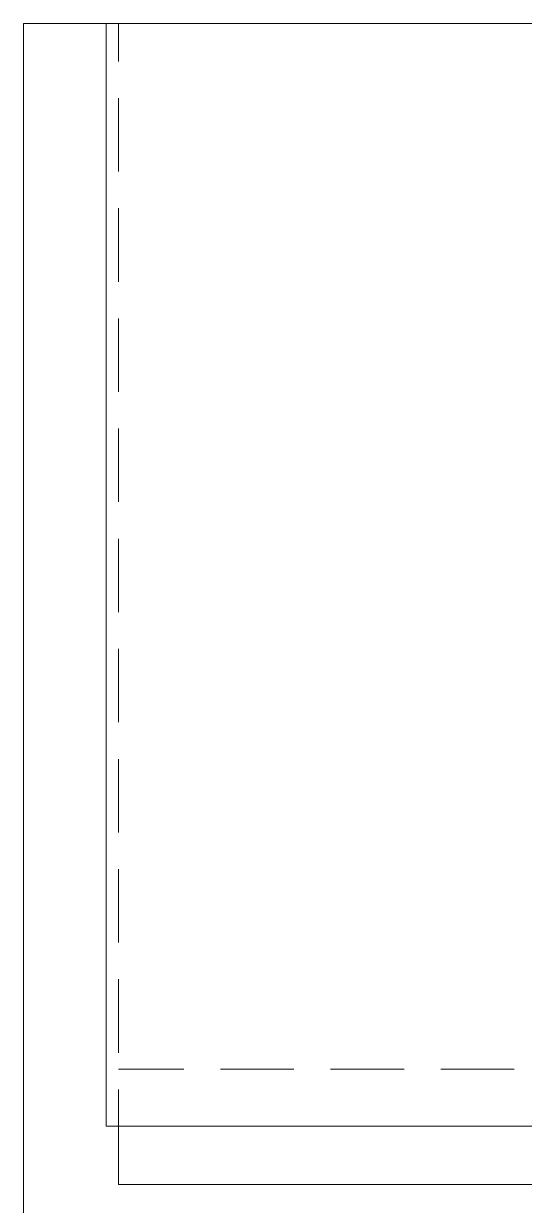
# Model space of a CAD drawing. Header units: millimetres. Extents: x 24 to 410, y 10 to 282.
# Drawn here: x 68.45 to 89.24, y 135.44 to 184.49 of the extents above; entities that cross this region are included whole.
import ezdxf

# ---------------------------------------------------------------- set-up
doc = ezdxf.new("R2010")
doc.units = ezdxf.units.MM

msp = doc.modelspace()

# ---------------------------------------------------------------- linework, layer by layer
at = {"color": 7, "lineweight": 0}
for points in [[(68.453, 184.488667), (68.453, 126.280333)], [(68.453, 184.488667), (132.08, 184.488667)], [(71.882, 184.488667), (71.882, 138.726333), (111.887, 138.726333)], [(72.39, 184.488667), (72.39, 182.922333)], [(72.39, 181.398333), (72.39, 178.350333)], [(72.39, 176.826333), (72.39, 173.778333)], [(72.39, 172.254333), (72.39, 169.206333)], [(72.39, 167.682333), (72.39, 164.634333)], [(72.39, 163.110333), (72.39, 160.062333)], [(72.39, 158.538333), (72.39, 155.490333)], [(72.39, 153.966333), (72.39, 150.918333)], [(72.39, 149.394333), (72.39, 146.346333)], [(72.39, 144.822333), (72.39, 141.774333)], [(72.39, 141.097), (75.099333, 141.097)], [(76.623333, 141.097), (79.671333, 141.097)], [(81.195333, 141.097), (84.243333, 141.097)], [(85.767333, 141.097), (88.815333, 141.097)], [(72.39, 140.250333), (72.39, 138.726333)], [(72.39, 138.726333), (72.39, 136.313333)], [(72.39, 136.313333), (111.336667, 136.313333)]]:
    msp.add_lwpolyline(points, dxfattribs=at)

doc.saveas('drawing.dxf')
